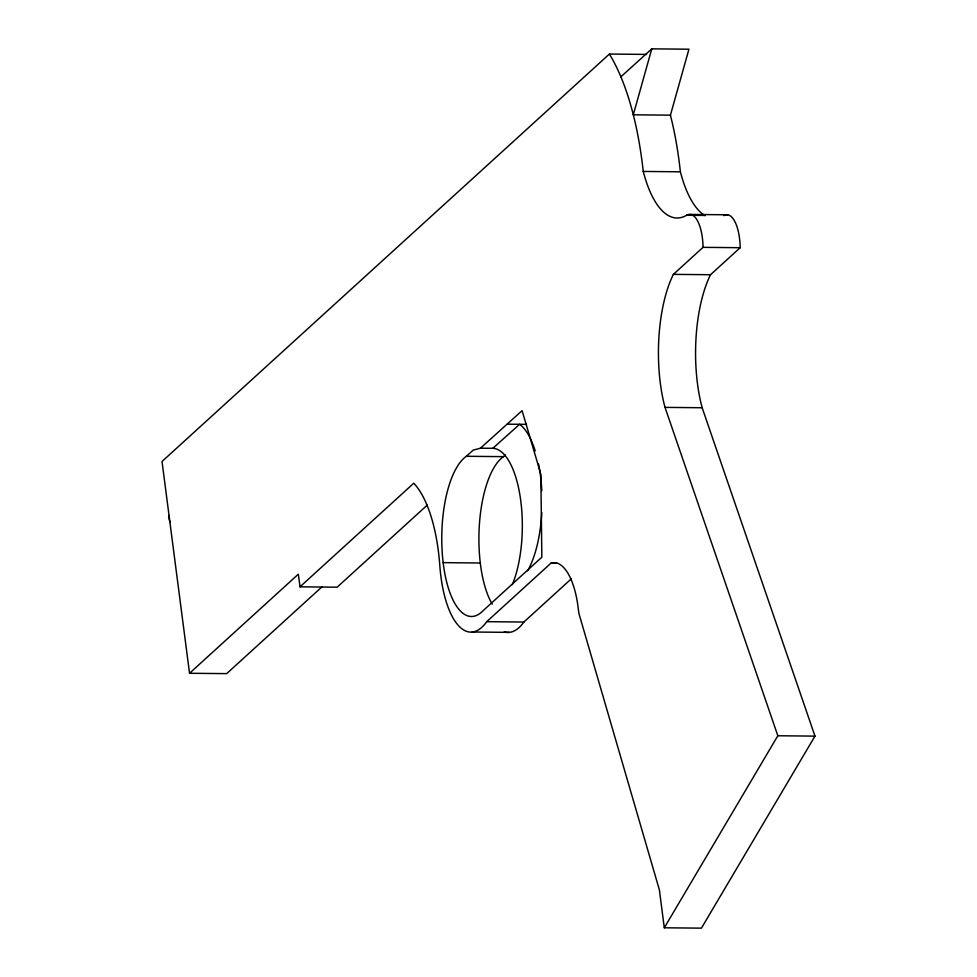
<?xml version="1.0" encoding="UTF-8"?>
<svg xmlns="http://www.w3.org/2000/svg" width="977" height="977" viewBox="0 0 977 977"><rect width="100%" height="100%" fill="white"/><g stroke="black" fill="none" stroke-linecap="round" stroke-linejoin="round"><path stroke-width="1.47" d="M651.793 48.85L633.279 114.81L670.43 115.164L688.932 49.204L651.793 48.85L620.859 76.817M740.187 247.694L710.511 274.72A97.395 37.773 -89.4 0 0 702.158 407.739L814.977 736.121L701.437 928.15L664.299 927.796L777.839 735.754L665.019 407.372A97.395 37.773 -89.4 0 1 673.373 274.366L703.049 247.34L740.187 247.694A35.282 13.69 -89.4 0 0 723.737 215.624M646.53 54.419L609.392 54.053L162.023 461.474L189.538 673.275L226.676 673.629L322.031 586.798M189.538 673.275L298.351 574.171L300 586.823L337.138 587.189L427.242 505.121M300 586.823L413.76 483.224A114.187 44.295 -89.4 0 1 439.821 565.659A83.521 32.4 -89.4 0 0 486.729 621.677L523.867 622.044L571.252 578.885M480.428 448.199L522.097 410.658L540.831 474.175L541.844 557.183L482.491 611.236A78.197 30.336 -89.4 0 1 443.155 562.63A83.277 32.302 -89.4 0 1 466.334 456.283L473.21 450.092L480.428 448.199L492.811 448.309L519.642 424.287A81.946 31.789 -89.4 0 1 532.233 442.642M486.729 621.677L551.028 563.118L556.963 563.179M492.2 604.128A78.197 30.336 -89.4 0 1 480.293 562.996A83.277 32.302 -89.4 0 1 503.473 456.65L505.439 454.879M609.392 54.053A209.896 81.421 -89.4 0 1 643.245 171.439L680.383 171.805A107.543 41.718 -89.4 0 0 705.211 215.722M690.519 214.439L727.657 214.793M643.245 171.439A107.543 41.718 -89.4 0 0 686.587 215.258L704.417 215.441M673.373 274.366L710.511 274.72M665.019 407.372L702.158 407.739M507.258 424.177L526.518 424.36M466.334 456.283L503.473 456.65M443.155 562.63L480.293 562.996M472.184 632.009L509.335 632.363M777.839 735.754L814.977 736.121M664.299 927.796L659.365 889.827L578.872 613.312L577.651 603.92A67.169 26.049 -89.4 0 0 551.028 563.118M670.43 115.164A209.896 81.421 -89.4 0 1 680.383 171.805M523.867 622.044A83.521 32.4 -89.4 0 1 504.303 631.838M686.587 215.258A35.282 13.69 -89.4 0 1 703.049 247.34M532.758 443.924A81.946 31.789 -89.4 0 1 535.201 450.898M538.474 463.684A81.946 31.789 -89.4 0 1 541.795 490.637M541.771 512.437A81.946 31.789 -89.4 0 1 527.641 570.751M492.811 448.309A79.064 30.666 -89.4 0 1 520.472 498.685A79.064 30.666 -89.4 0 1 512.29 584.735M169.998 522.048A13.434 11.651 47.7 0 1 169.155 515.49"/></g></svg>
